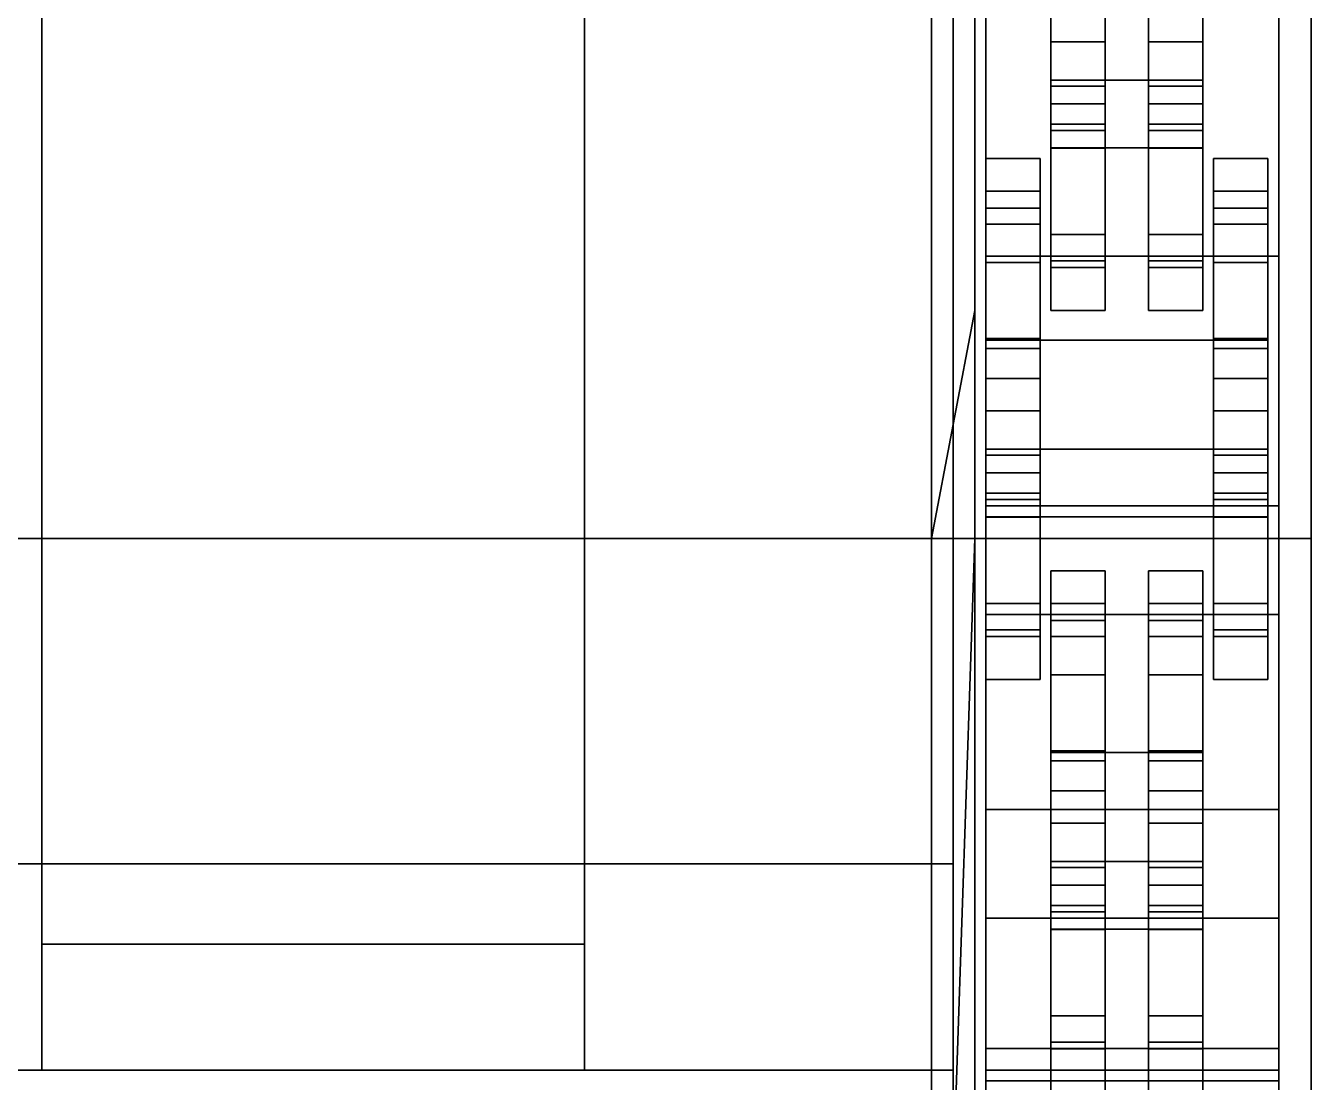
# Model space of a CAD drawing. Header units: millimetres. Extents: x -0.92 to 1, y -2.19 to 7.
# Drawn here: x -0.265 to 0.92, y -1.701 to -0.728 of the extents above; entities that cross this region are included whole.
import ezdxf

# ---------------------------------------------------------------- set-up
doc = ezdxf.new("R2010")
doc.units = ezdxf.units.MM
for name, color, linetype in [('fenders', 6, 'Continuous'), ('seats', 3, 'Continuous'), ('tent', 3, 'Continuous'), ('tracks', 3, 'Continuous'), ('wheels', 2, 'Continuous'), ('wheels_in', 3, 'Continuous')]:
    doc.layers.add(name, color=color, linetype=linetype)

msp = doc.modelspace()

# ---------------------------------------------------------------- linework, layer by layer
for points in [[(0.59, 1.5, 0.3), (0.59, -1.5, 0.3), (-0.59, -1.5, 0.3), (-0.59, 1.5, 0.3)], [(0.59, -1.71, 0.52), (0.59, -1.5, 0.3), (0.59, 1.5, 0.3), (0.59, 1.5, 0.85)], [(0.59, -1.71, 0.85), (0.59, -1.71, 0.52), (0.59, 1.5, 0.85)], [(0.59, 0.59, 1.29), (0.59, -1.79, 1.29), (0.61, -1.2, 1.29), (0.61, 0.61, 1.29)], [(0.61, -1.2, 1.29), (0.61, -1.2, 0.85), (0.61, 0.59, 0.85), (0.61, 0.59, 1.29)], [(0.61, -1.2, 1.29), (0.59, -1.79, 1.29), (0.92, -1.79, 1.29), (0.92, -1.2, 1.29)], [(0.92, -1.2, 1.29), (0.92, -1.2, 0.85), (0.61, -1.2, 0.85), (0.61, -1.2, 1.29)], [(0.92, -1.79, 1.29), (0.92, -1.79, 0.85), (0.92, -1.2, 0.85), (0.92, -1.2, 1.29)], [(-0.59, -1.71, 0.52), (-0.59, -1.5, 0.3), (0.59, -1.5, 0.3), (0.59, -1.71, 0.52)], [(-0.59, -1.79, 1.29), (0.59, -1.79, 1.29), (0.59, -1.69, 1.29), (-0.59, -1.69, 1.29)]]:
    msp.add_3dface(points)
at = {"layer": 'fenders'}
for points in [[(0.92, -1.79, 0.81), (0.92, 1.4, 0.81), (0.92, 1.43, 0.85), (0.92, -1.79, 0.85)], [(0.92, -1.2, 0.85), (0.92, 0.59, 0.85), (0.61, 0.59, 0.85), (0.61, -1.2, 0.85)]]:
    msp.add_3dface(points, dxfattribs=at)
at = {"layer": 'seats'}
for points in [[(-0.59, 0.59, 0.92), (-0.59, -1.69, 0.92), (-0.25, -1.69, 0.92), (-0.25, 0.59, 0.92)], [(-0.25, -1.69, 0.92), (-0.25, -1.5741, 0.43), (-0.25, 0.59, 0.43), (-0.25, 0.59, 0.92)], [(-0.25, 0.59, 0.43), (-0.25, -1.5741, 0.43), (0.25, -1.5741, 0.43), (0.25, 0.59, 0.43)], [(0.25, 0.59, 0.92), (0.25, -1.69, 0.92), (0.59, -1.69, 0.92), (0.59, 0.59, 0.92)], [(0.25, 0.59, 0.43), (0.25, -1.5741, 0.43), (0.25, -1.69, 0.92), (0.25, 0.59, 0.92)], [(0.59, 0.59, 0.92), (0.59, -1.69, 0.92), (0.59, -1.69, 1.29), (0.59, 0.59, 1.29)], [(-0.25, -1.69, 0.92), (-0.25, -1.69, 0.59), (-0.25, -1.5741, 0.43), (-0.25, -1.69, 0.92)], [(-0.25, -1.5741, 0.43), (-0.25, -1.69, 0.59), (0.25, -1.69, 0.59), (0.25, -1.5741, 0.43)], [(0.25, -1.5741, 0.43), (0.25, -1.69, 0.59), (0.25, -1.69, 0.92)], [(0.59, -1.69, 1.29), (0.59, -1.69, 0.92), (-0.59, -1.69, 0.92), (-0.59, -1.69, 1.29)], [(-0.25, -1.69, 0.59), (-0.25, -1.69, 0.92), (0.25, -1.69, 0.92), (0.25, -1.69, 0.59)]]:
    msp.add_3dface(points, dxfattribs=at)
at = {"layer": 'tent'}
for points in [[(-0.57, -1.2, 1.87), (0.57, -1.2, 1.87), (0.57, 0.61, 1.87), (-0.57, 0.61, 1.87)], [(0.61, 0.59, 1.73), (0.57, 0.61, 1.87), (0.57, -1.2, 1.87), (0.61, -0.99, 1.73)], [(0.61, -0.99, 1.73), (0.57, -1.2, 1.87), (0.57, -1.2, 1.87), (0.61, -1.2, 1.69)], [(-0.57, -1.76, 1.73), (0.57, -1.76, 1.73), (0.57, -1.2, 1.87), (-0.57, -1.2, 1.87)], [(0.61, -1.2, 1.69), (0.57, -1.2, 1.87), (0.57, -1.76, 1.73), (0.61, -1.72, 1.59)], [(0.61, -1.2, 1.29), (0.61, -1.2, 1.69), (0.61, -1.72, 1.59), (0.61, -1.75, 1.29)]]:
    msp.add_3dface(points, dxfattribs=at)
at = {"layer": 'tracks'}
for points in [[(0.62, 0.57, 0.02), (0.62, -1.17, 0.02), (0.62, -1.17, 0.06), (0.62, 0.57, 0.06)], [(0.89, 0.57, 0.02), (0.89, -1.17, 0.02), (0.62, -1.17, 0.02), (0.62, 0.57, 0.02)], [(0.62, 0.57, 0.06), (0.62, -1.17, 0.06), (0.89, -1.17, 0.06), (0.89, 0.57, 0.06)], [(0.89, -1.17, 0.06), (0.89, -1.17, 0.02), (0.89, 0.57, 0.02), (0.89, 0.57, 0.06)], [(0.62, -0.94, 0.65), (0.62, 0.54, 0.65), (0.62, 0.54, 0.61), (0.62, -0.94, 0.61)], [(0.89, -0.94, 0.65), (0.89, 0.54, 0.65), (0.62, 0.54, 0.65), (0.62, -0.94, 0.65)], [(0.62, -0.94, 0.61), (0.62, 0.54, 0.61), (0.89, 0.54, 0.61), (0.89, -0.94, 0.61)], [(0.89, 0.54, 0.61), (0.89, 0.54, 0.65), (0.89, -0.94, 0.65), (0.89, -0.94, 0.61)], [(0.62, -1.27, 0.63), (0.62, -0.94, 0.61), (0.89, -0.94, 0.61), (0.89, -1.27, 0.63)], [(0.62, -1.27, 0.67), (0.62, -0.94, 0.65), (0.62, -0.94, 0.61), (0.62, -1.27, 0.63)], [(0.89, -1.27, 0.67), (0.89, -0.94, 0.65), (0.62, -0.94, 0.65), (0.62, -1.27, 0.67)], [(0.89, -0.94, 0.61), (0.89, -0.94, 0.65), (0.89, -1.27, 0.67), (0.89, -1.27, 0.63)], [(0.62, -1.17, 0.02), (0.62, -1.55, 0.12), (0.62, -1.55, 0.16), (0.62, -1.17, 0.06)], [(0.89, -1.17, 0.02), (0.89, -1.55, 0.12), (0.62, -1.55, 0.12), (0.62, -1.17, 0.02)], [(0.62, -1.17, 0.06), (0.62, -1.55, 0.16), (0.89, -1.55, 0.16), (0.89, -1.17, 0.06)], [(0.89, -1.55, 0.16), (0.89, -1.55, 0.12), (0.89, -1.17, 0.02), (0.89, -1.17, 0.06)], [(0.89, -1.45, 0.69), (0.89, -1.27, 0.67), (0.62, -1.27, 0.67), (0.62, -1.45, 0.69)], [(0.62, -1.45, 0.69), (0.62, -1.27, 0.67), (0.62, -1.27, 0.63), (0.62, -1.45, 0.65)], [(0.62, -1.45, 0.65), (0.62, -1.27, 0.63), (0.89, -1.27, 0.63), (0.89, -1.45, 0.65)], [(0.89, -1.27, 0.63), (0.89, -1.27, 0.67), (0.89, -1.45, 0.69), (0.89, -1.45, 0.65)], [(0.89, -1.55, 0.69), (0.89, -1.45, 0.69), (0.62, -1.45, 0.69), (0.62, -1.55, 0.69)], [(0.62, -1.55, 0.69), (0.62, -1.45, 0.69), (0.62, -1.45, 0.65), (0.62, -1.55, 0.65)], [(0.62, -1.55, 0.65), (0.62, -1.45, 0.65), (0.89, -1.45, 0.65), (0.89, -1.55, 0.65)], [(0.89, -1.45, 0.65), (0.89, -1.45, 0.69), (0.89, -1.55, 0.69), (0.89, -1.55, 0.65)], [(0.62, -1.55, 0.12), (0.62, -1.7, 0.24), (0.62, -1.67, 0.26), (0.62, -1.55, 0.16)], [(0.89, -1.55, 0.12), (0.89, -1.7, 0.24), (0.62, -1.7, 0.24), (0.62, -1.55, 0.12)], [(0.62, -1.55, 0.16), (0.62, -1.67, 0.26), (0.89, -1.67, 0.26), (0.89, -1.55, 0.16)], [(0.89, -1.69, 0.59), (0.89, -1.55, 0.69), (0.62, -1.55, 0.69), (0.62, -1.69, 0.59)], [(0.62, -1.69, 0.59), (0.62, -1.55, 0.69), (0.62, -1.55, 0.65), (0.62, -1.67, 0.56)], [(0.62, -1.67, 0.56), (0.62, -1.55, 0.65), (0.89, -1.55, 0.65), (0.89, -1.67, 0.56)], [(0.89, -1.67, 0.26), (0.89, -1.7, 0.24), (0.89, -1.55, 0.12), (0.89, -1.55, 0.16)], [(0.89, -1.55, 0.65), (0.89, -1.55, 0.69), (0.89, -1.69, 0.59), (0.89, -1.67, 0.56)], [(0.62, -1.7, 0.24), (0.62, -1.76, 0.41), (0.62, -1.72, 0.41), (0.62, -1.67, 0.26)], [(0.62, -1.67, 0.26), (0.62, -1.72, 0.41), (0.89, -1.72, 0.41), (0.89, -1.67, 0.26)], [(0.62, -1.76, 0.41), (0.62, -1.69, 0.59), (0.62, -1.67, 0.56), (0.62, -1.72, 0.41)], [(0.62, -1.72, 0.41), (0.62, -1.67, 0.56), (0.89, -1.67, 0.56), (0.89, -1.72, 0.41)], [(0.89, -1.72, 0.41), (0.89, -1.76, 0.41), (0.89, -1.7, 0.24), (0.89, -1.67, 0.26)], [(0.89, -1.67, 0.56), (0.89, -1.69, 0.59), (0.89, -1.76, 0.41), (0.89, -1.72, 0.41)], [(0.89, -1.76, 0.41), (0.89, -1.69, 0.59), (0.62, -1.69, 0.59), (0.62, -1.76, 0.41)], [(0.89, -1.7, 0.24), (0.89, -1.76, 0.41), (0.62, -1.76, 0.41), (0.62, -1.7, 0.24)]]:
    msp.add_3dface(points, dxfattribs=at)
at = {"layer": 'wheels'}
for points in [[(0.67, -0.85, 0.33), (0.67, -0.8958, 0.1889), (0.62, -0.8958, 0.1889), (0.62, -0.85, 0.33)], [(0.67, -0.8958, 0.4711), (0.67, -0.85, 0.33), (0.62, -0.85, 0.33), (0.62, -0.8958, 0.4711)], [(0.67, -0.88, 0.33), (0.67, -0.9104, 0.2366), (0.67, -0.8958, 0.1889), (0.67, -0.85, 0.33)], [(0.67, -0.9104, 0.4234), (0.67, -0.88, 0.33), (0.67, -0.85, 0.33), (0.67, -0.8958, 0.4711)], [(0.83, -0.9104, 0.2366), (0.83, -0.88, 0.33), (0.83, -0.85, 0.33), (0.83, -0.8958, 0.1889)], [(0.83, -0.8958, 0.1889), (0.83, -0.85, 0.33), (0.88, -0.85, 0.33), (0.88, -0.8958, 0.1889)], [(0.83, -0.88, 0.33), (0.83, -0.9104, 0.4234), (0.83, -0.8958, 0.4711), (0.83, -0.85, 0.33)], [(0.83, -0.85, 0.33), (0.83, -0.8958, 0.4711), (0.88, -0.8958, 0.4711), (0.88, -0.85, 0.33)], [(0.88, -0.8958, 0.1889), (0.88, -0.85, 0.33), (0.88, -0.88, 0.33), (0.88, -0.9104, 0.2366)], [(0.88, -0.85, 0.33), (0.88, -0.8958, 0.4711), (0.88, -0.9104, 0.4234), (0.88, -0.88, 0.33)], [(0.67, -0.9104, 0.2366), (0.67, -0.88, 0.33), (0.62, -0.88, 0.33), (0.62, -0.9104, 0.2366)], [(0.67, -0.88, 0.33), (0.67, -0.9104, 0.4234), (0.62, -0.9104, 0.4234), (0.62, -0.88, 0.33)], [(0.83, -0.88, 0.33), (0.83, -0.9104, 0.2366), (0.88, -0.9104, 0.2366), (0.88, -0.88, 0.33)], [(0.83, -0.9104, 0.4234), (0.83, -0.88, 0.33), (0.88, -0.88, 0.33), (0.88, -0.9104, 0.4234)], [(0.67, -1.0158, 0.5583), (0.67, -0.8958, 0.4711), (0.62, -0.8958, 0.4711), (0.62, -1.0158, 0.5583)], [(0.67, -0.8958, 0.1889), (0.67, -1.0158, 0.1017), (0.62, -1.0158, 0.1017), (0.62, -0.8958, 0.1889)], [(0.67, -1.0251, 0.5297), (0.67, -0.9456, 0.472), (0.67, -0.8958, 0.4711), (0.67, -1.0158, 0.5583)], [(0.67, -0.9456, 0.472), (0.67, -0.9104, 0.4234), (0.67, -0.8958, 0.4711)], [(0.67, -0.9104, 0.2366), (0.67, -0.9456, 0.188), (0.67, -0.8958, 0.1889)], [(0.67, -0.9456, 0.188), (0.67, -1.0251, 0.1303), (0.67, -1.0158, 0.1017), (0.67, -0.8958, 0.1889)], [(0.83, -0.9456, 0.472), (0.83, -1.0251, 0.5297), (0.83, -1.0158, 0.5583), (0.83, -0.8958, 0.4711)], [(0.83, -0.8958, 0.4711), (0.83, -1.0158, 0.5583), (0.88, -1.0158, 0.5583), (0.88, -0.8958, 0.4711)], [(0.83, -0.9104, 0.4234), (0.83, -0.9456, 0.472), (0.83, -0.8958, 0.4711)], [(0.83, -0.9456, 0.188), (0.83, -0.9104, 0.2366), (0.83, -0.8958, 0.1889)], [(0.83, -1.0251, 0.1303), (0.83, -0.9456, 0.188), (0.83, -0.8958, 0.1889), (0.83, -1.0158, 0.1017)], [(0.83, -1.0158, 0.1017), (0.83, -0.8958, 0.1889), (0.88, -0.8958, 0.1889), (0.88, -1.0158, 0.1017)], [(0.88, -0.8958, 0.4711), (0.88, -1.0158, 0.5583), (0.88, -1.0251, 0.5297), (0.88, -0.9456, 0.472)], [(0.88, -0.8958, 0.4711), (0.88, -0.8958, 0.4711), (0.88, -0.9456, 0.472), (0.88, -0.9104, 0.4234)], [(0.88, -0.8958, 0.1889), (0.88, -0.8958, 0.1889), (0.88, -0.9104, 0.2366), (0.88, -0.9456, 0.188)], [(0.88, -1.0158, 0.1017), (0.88, -0.8958, 0.1889), (0.88, -0.9456, 0.188), (0.88, -1.0251, 0.1303)], [(0.67, -1.0172, 0.3142), (0.67, -0.9104, 0.2366), (0.62, -0.9104, 0.2366), (0.62, -1.0172, 0.3142)], [(0.67, -0.9104, 0.4234), (0.67, -1.0172, 0.3458), (0.62, -1.0172, 0.3458), (0.62, -0.9104, 0.4234)], [(0.67, -1.0172, 0.2771), (0.67, -0.9456, 0.188), (0.67, -0.9104, 0.2366), (0.67, -1.0172, 0.3142)], [(0.67, -1.0172, 0.3829), (0.67, -0.9104, 0.4234), (0.67, -0.9456, 0.472), (0.67, -1.0525, 0.3944)], [(0.67, -1.0172, 0.3458), (0.67, -0.9104, 0.4234), (0.67, -0.9104, 0.4234), (0.67, -1.0172, 0.3829)], [(0.83, -1.0172, 0.2771), (0.83, -0.9104, 0.2366), (0.83, -0.9456, 0.188), (0.83, -1.0525, 0.2656)], [(0.83, -1.0172, 0.3142), (0.83, -0.9104, 0.2366), (0.83, -0.9104, 0.2366), (0.83, -1.0172, 0.2771)], [(0.83, -0.9104, 0.2366), (0.83, -1.0172, 0.3142), (0.88, -1.0172, 0.3142), (0.88, -0.9104, 0.2366)], [(0.83, -1.0172, 0.3829), (0.83, -0.9456, 0.472), (0.83, -0.9104, 0.4234), (0.83, -1.0172, 0.3458)], [(0.83, -1.0172, 0.3458), (0.83, -0.9104, 0.4234), (0.88, -0.9104, 0.4234), (0.88, -1.0172, 0.3458)], [(0.88, -1.0525, 0.2656), (0.88, -0.9456, 0.188), (0.88, -0.9104, 0.2366), (0.88, -1.0172, 0.2771)], [(0.88, -1.0172, 0.2771), (0.88, -0.9104, 0.2366), (0.88, -0.9104, 0.2366), (0.88, -1.0172, 0.3142)], [(0.88, -1.0172, 0.3458), (0.88, -0.9104, 0.4234), (0.88, -0.9456, 0.472), (0.88, -1.0172, 0.3829)], [(0.67, -0.9456, 0.472), (0.67, -1.0251, 0.5297), (0.62, -1.0251, 0.5297), (0.62, -0.9456, 0.472)], [(0.67, -0.9456, 0.188), (0.67, -1.0525, 0.2656), (0.62, -1.0525, 0.2656), (0.62, -0.9456, 0.188)], [(0.67, -1.0525, 0.3944), (0.67, -0.9456, 0.472), (0.62, -0.9456, 0.472), (0.62, -1.0525, 0.3944)], [(0.67, -1.0251, 0.1303), (0.67, -0.9456, 0.188), (0.62, -0.9456, 0.188), (0.62, -1.0251, 0.1303)], [(0.67, -1.0525, 0.2656), (0.67, -0.9456, 0.188), (0.67, -0.9456, 0.188), (0.67, -1.0172, 0.2771)], [(0.83, -1.0251, 0.5297), (0.83, -0.9456, 0.472), (0.88, -0.9456, 0.472), (0.88, -1.0251, 0.5297)], [(0.83, -1.0525, 0.2656), (0.83, -0.9456, 0.188), (0.88, -0.9456, 0.188), (0.88, -1.0525, 0.2656)], [(0.83, -1.0525, 0.3944), (0.83, -0.9456, 0.472), (0.83, -0.9456, 0.472), (0.83, -1.0172, 0.3829)], [(0.83, -0.9456, 0.472), (0.83, -1.0525, 0.3944), (0.88, -1.0525, 0.3944), (0.88, -0.9456, 0.472)], [(0.83, -0.9456, 0.188), (0.83, -1.0251, 0.1303), (0.88, -1.0251, 0.1303), (0.88, -0.9456, 0.188)], [(0.88, -1.0172, 0.3829), (0.88, -0.9456, 0.472), (0.88, -0.9456, 0.472), (0.88, -1.0525, 0.3944)], [(0.67, -1.1642, 0.5583), (0.67, -1.0158, 0.5583), (0.62, -1.0158, 0.5583), (0.62, -1.1642, 0.5583)], [(0.67, -1.0158, 0.1017), (0.67, -1.1642, 0.1017), (0.62, -1.1642, 0.1017), (0.62, -1.0158, 0.1017)], [(0.62, -1.1178, 0.2444), (0.62, -1.0172, 0.2771), (0.88, -1.0172, 0.2771), (0.88, -1.1178, 0.2444)], [(0.62, -1.0172, 0.3829), (0.62, -1.1178, 0.4156), (0.88, -1.1178, 0.4156), (0.88, -1.0172, 0.3829)], [(0.62, -1.0172, 0.2771), (0.62, -1.0172, 0.3829), (0.88, -1.0172, 0.3829), (0.88, -1.0172, 0.2771)], [(0.67, -1.1233, 0.5297), (0.67, -1.0251, 0.5297), (0.67, -1.0158, 0.5583), (0.67, -1.1642, 0.5583)], [(0.67, -1.0251, 0.1303), (0.67, -1.1233, 0.1303), (0.67, -1.1642, 0.1017), (0.67, -1.0158, 0.1017)], [(0.83, -1.0251, 0.5297), (0.83, -1.1233, 0.5297), (0.83, -1.1642, 0.5583), (0.83, -1.0158, 0.5583)], [(0.83, -1.0158, 0.5583), (0.83, -1.1642, 0.5583), (0.88, -1.1642, 0.5583), (0.88, -1.0158, 0.5583)], [(0.83, -1.1233, 0.1303), (0.83, -1.0251, 0.1303), (0.83, -1.0158, 0.1017), (0.83, -1.1642, 0.1017)], [(0.83, -1.1642, 0.1017), (0.83, -1.0158, 0.1017), (0.88, -1.0158, 0.1017), (0.88, -1.1642, 0.1017)], [(0.88, -1.0158, 0.5583), (0.88, -1.1642, 0.5583), (0.88, -1.1233, 0.5297), (0.88, -1.0251, 0.5297)], [(0.88, -1.1642, 0.1017), (0.88, -1.0158, 0.1017), (0.88, -1.0251, 0.1303), (0.88, -1.1233, 0.1303)], [(0.88, -1.0172, 0.2771), (0.88, -1.0172, 0.3829), (0.88, -1.1178, 0.4156), (0.88, -1.1178, 0.2444)], [(0.67, -1.0251, 0.5297), (0.67, -1.1233, 0.5297), (0.62, -1.1233, 0.5297), (0.62, -1.0251, 0.5297)], [(0.67, -1.1233, 0.1303), (0.67, -1.0251, 0.1303), (0.62, -1.0251, 0.1303), (0.62, -1.1233, 0.1303)], [(0.83, -1.1233, 0.5297), (0.83, -1.0251, 0.5297), (0.88, -1.0251, 0.5297), (0.88, -1.1233, 0.5297)], [(0.83, -1.0251, 0.1303), (0.83, -1.1233, 0.1303), (0.88, -1.1233, 0.1303), (0.88, -1.0251, 0.1303)], [(0.67, -1.1233, 0.5297), (0.67, -1.0825, 0.4041), (0.62, -1.0825, 0.4041), (0.62, -1.1233, 0.5297)], [(0.67, -1.0825, 0.2559), (0.67, -1.1233, 0.1303), (0.62, -1.1233, 0.1303), (0.62, -1.0825, 0.2559)], [(0.67, -1.0825, 0.4041), (0.67, -1.1233, 0.5297), (0.67, -1.1233, 0.5297), (0.67, -1.1178, 0.4156)], [(0.67, -1.1178, 0.2444), (0.67, -1.1804, 0.1488), (0.67, -1.1233, 0.1303), (0.67, -1.0825, 0.2559)], [(0.83, -1.1178, 0.4156), (0.83, -1.1804, 0.5112), (0.83, -1.1233, 0.5297), (0.83, -1.0825, 0.4041)], [(0.83, -1.0825, 0.4041), (0.83, -1.1233, 0.5297), (0.88, -1.1233, 0.5297), (0.88, -1.0825, 0.4041)], [(0.83, -1.0825, 0.2559), (0.83, -1.1233, 0.1303), (0.83, -1.1233, 0.1303), (0.83, -1.1178, 0.2444)], [(0.83, -1.1233, 0.1303), (0.83, -1.0825, 0.2559), (0.88, -1.0825, 0.2559), (0.88, -1.1233, 0.1303)], [(0.88, -1.0825, 0.4041), (0.88, -1.1233, 0.5297), (0.88, -1.1804, 0.5112), (0.88, -1.1178, 0.4156)], [(0.88, -1.1178, 0.2444), (0.88, -1.1233, 0.1303), (0.88, -1.1233, 0.1303), (0.88, -1.0825, 0.2559)], [(0.62, -1.1178, 0.4156), (0.62, -1.18, 0.33), (0.88, -1.18, 0.33), (0.88, -1.1178, 0.4156)], [(0.62, -1.18, 0.33), (0.62, -1.1178, 0.2444), (0.88, -1.1178, 0.2444), (0.88, -1.18, 0.33)], [(0.67, -1.1178, 0.4156), (0.67, -1.1233, 0.5297), (0.67, -1.1804, 0.5112), (0.67, -1.1396, 0.3856)], [(0.67, -1.1396, 0.2744), (0.67, -1.1804, 0.1488), (0.67, -1.1804, 0.1488), (0.67, -1.1178, 0.2444)], [(0.67, -1.1804, 0.5112), (0.67, -1.1233, 0.5297), (0.67, -1.1642, 0.5583)], [(0.67, -1.1233, 0.1303), (0.67, -1.1804, 0.1488), (0.67, -1.1642, 0.1017)], [(0.83, -1.1396, 0.3856), (0.83, -1.1804, 0.5112), (0.83, -1.1804, 0.5112), (0.83, -1.1178, 0.4156)], [(0.83, -1.1178, 0.2444), (0.83, -1.1233, 0.1303), (0.83, -1.1804, 0.1488), (0.83, -1.1396, 0.2744)], [(0.83, -1.1233, 0.5297), (0.83, -1.1804, 0.5112), (0.83, -1.1642, 0.5583)], [(0.83, -1.1804, 0.1488), (0.83, -1.1233, 0.1303), (0.83, -1.1642, 0.1017)], [(0.88, -1.1178, 0.4156), (0.88, -1.1804, 0.5112), (0.88, -1.1804, 0.5112), (0.88, -1.1396, 0.3856)], [(0.88, -1.1396, 0.2744), (0.88, -1.1804, 0.1488), (0.88, -1.1233, 0.1303), (0.88, -1.1178, 0.2444)], [(0.88, -1.1178, 0.2444), (0.88, -1.1178, 0.4156), (0.88, -1.18, 0.33)], [(0.88, -1.1642, 0.5583), (0.88, -1.1642, 0.5583), (0.88, -1.1804, 0.5112), (0.88, -1.1233, 0.5297)], [(0.88, -1.1642, 0.1017), (0.88, -1.1642, 0.1017), (0.88, -1.1233, 0.1303), (0.88, -1.1804, 0.1488)], [(0.67, -1.1396, 0.3856), (0.67, -1.1804, 0.5112), (0.62, -1.1804, 0.5112), (0.62, -1.1396, 0.3856)], [(0.67, -1.1804, 0.1488), (0.67, -1.1396, 0.2744), (0.62, -1.1396, 0.2744), (0.62, -1.1804, 0.1488)], [(0.83, -1.1804, 0.5112), (0.83, -1.1396, 0.3856), (0.88, -1.1396, 0.3856), (0.88, -1.1804, 0.5112)], [(0.83, -1.1396, 0.2744), (0.83, -1.1804, 0.1488), (0.88, -1.1804, 0.1488), (0.88, -1.1396, 0.2744)], [(0.67, -1.1582, 0.3), (0.67, -1.2903, 0.3), (0.62, -1.2903, 0.3), (0.62, -1.1582, 0.3)], [(0.67, -1.2903, 0.36), (0.67, -1.1582, 0.36), (0.62, -1.1582, 0.36), (0.62, -1.2903, 0.36)], [(0.67, -1.1582, 0.36), (0.67, -1.2903, 0.36), (0.67, -1.2903, 0.36), (0.67, -1.18, 0.33)], [(0.67, -1.18, 0.33), (0.67, -1.2903, 0.36), (0.67, -1.2903, 0.3), (0.67, -1.1582, 0.3)], [(0.83, -1.2903, 0.3), (0.83, -1.1582, 0.3), (0.88, -1.1582, 0.3), (0.88, -1.2903, 0.3)], [(0.83, -1.1582, 0.36), (0.83, -1.2903, 0.36), (0.88, -1.2903, 0.36), (0.88, -1.1582, 0.36)], [(0.83, -1.18, 0.33), (0.83, -1.2903, 0.3), (0.83, -1.2903, 0.36), (0.83, -1.1582, 0.36)], [(0.83, -1.1582, 0.3), (0.83, -1.2903, 0.3), (0.83, -1.2903, 0.3), (0.83, -1.18, 0.33)], [(0.88, -1.1582, 0.36), (0.88, -1.2903, 0.36), (0.88, -1.2903, 0.3), (0.88, -1.18, 0.33)], [(0.88, -1.18, 0.33), (0.88, -1.2903, 0.3), (0.88, -1.2903, 0.3), (0.88, -1.1582, 0.3)], [(0.67, -1.2842, 0.4711), (0.67, -1.1642, 0.5583), (0.62, -1.1642, 0.5583), (0.62, -1.2842, 0.4711)], [(0.67, -1.1642, 0.1017), (0.67, -1.2842, 0.1889), (0.62, -1.2842, 0.1889), (0.62, -1.1642, 0.1017)], [(0.67, -1.2599, 0.4534), (0.67, -1.1804, 0.5112), (0.67, -1.1642, 0.5583), (0.67, -1.2842, 0.4711)], [(0.67, -1.1804, 0.1488), (0.67, -1.2599, 0.2066), (0.67, -1.2842, 0.1889), (0.67, -1.1642, 0.1017)], [(0.83, -1.1804, 0.5112), (0.83, -1.2599, 0.4534), (0.83, -1.2842, 0.4711), (0.83, -1.1642, 0.5583)], [(0.83, -1.1642, 0.5583), (0.83, -1.2842, 0.4711), (0.88, -1.2842, 0.4711), (0.88, -1.1642, 0.5583)], [(0.83, -1.2599, 0.2066), (0.83, -1.1804, 0.1488), (0.83, -1.1642, 0.1017), (0.83, -1.2842, 0.1889)], [(0.83, -1.2842, 0.1889), (0.83, -1.1642, 0.1017), (0.88, -1.1642, 0.1017), (0.88, -1.2842, 0.1889)], [(0.88, -1.1642, 0.5583), (0.88, -1.2842, 0.4711), (0.88, -1.2599, 0.4534), (0.88, -1.1804, 0.5112)], [(0.88, -1.2842, 0.1889), (0.88, -1.1642, 0.1017), (0.88, -1.1804, 0.1488), (0.88, -1.2599, 0.2066)], [(0.67, -1.1804, 0.5112), (0.67, -1.2599, 0.4534), (0.62, -1.2599, 0.4534), (0.62, -1.1804, 0.5112)], [(0.67, -1.2599, 0.2066), (0.67, -1.1804, 0.1488), (0.62, -1.1804, 0.1488), (0.62, -1.2599, 0.2066)], [(0.83, -1.2599, 0.4534), (0.83, -1.1804, 0.5112), (0.88, -1.1804, 0.5112), (0.88, -1.2599, 0.4534)], [(0.83, -1.1804, 0.1488), (0.83, -1.2599, 0.2066), (0.88, -1.2599, 0.2066), (0.88, -1.1804, 0.1488)], [(0.67, -1.2903, 0.3), (0.67, -1.2599, 0.2066), (0.62, -1.2599, 0.2066), (0.62, -1.2903, 0.3)], [(0.67, -1.2599, 0.4534), (0.67, -1.2903, 0.36), (0.62, -1.2903, 0.36), (0.62, -1.2599, 0.4534)], [(0.67, -1.2599, 0.2066), (0.67, -1.2903, 0.3), (0.67, -1.33, 0.33), (0.67, -1.2842, 0.1889)], [(0.67, -1.2903, 0.36), (0.67, -1.2599, 0.4534), (0.67, -1.2842, 0.4711), (0.67, -1.33, 0.33)], [(0.83, -1.2599, 0.2066), (0.83, -1.2903, 0.3), (0.88, -1.2903, 0.3), (0.88, -1.2599, 0.2066)], [(0.83, -1.2903, 0.3), (0.83, -1.2599, 0.2066), (0.83, -1.2842, 0.1889), (0.83, -1.33, 0.33)], [(0.83, -1.2903, 0.36), (0.83, -1.2599, 0.4534), (0.88, -1.2599, 0.4534), (0.88, -1.2903, 0.36)], [(0.83, -1.2599, 0.4534), (0.83, -1.2903, 0.36), (0.83, -1.33, 0.33), (0.83, -1.2842, 0.4711)], [(0.88, -1.33, 0.33), (0.88, -1.2842, 0.1889), (0.88, -1.2599, 0.2066), (0.88, -1.2903, 0.3)], [(0.88, -1.2842, 0.4711), (0.88, -1.33, 0.33), (0.88, -1.2903, 0.36), (0.88, -1.2599, 0.4534)], [(0.67, -1.2842, 0.1889), (0.67, -1.33, 0.33), (0.62, -1.33, 0.33), (0.62, -1.2842, 0.1889)], [(0.67, -1.33, 0.33), (0.67, -1.2842, 0.4711), (0.62, -1.2842, 0.4711), (0.62, -1.33, 0.33)], [(0.67, -1.2903, 0.3), (0.67, -1.2903, 0.36), (0.67, -1.33, 0.33)], [(0.83, -1.33, 0.33), (0.83, -1.2842, 0.1889), (0.88, -1.2842, 0.1889), (0.88, -1.33, 0.33)], [(0.83, -1.2842, 0.4711), (0.83, -1.33, 0.33), (0.88, -1.33, 0.33), (0.88, -1.2842, 0.4711)], [(0.83, -1.2903, 0.36), (0.83, -1.2903, 0.3), (0.83, -1.33, 0.33)], [(0.88, -1.33, 0.33), (0.88, -1.33, 0.33), (0.88, -1.2903, 0.3), (0.88, -1.2903, 0.36)]]:
    msp.add_3dface(points, dxfattribs=at)
at = {"layer": 'wheels_in'}
for points in [[(0.73, -0.6758, 0.1017), (0.73, -0.8242, 0.1017), (0.68, -0.8242, 0.1017), (0.68, -0.6758, 0.1017)], [(0.73, -0.8242, 0.5583), (0.73, -0.6758, 0.5583), (0.68, -0.6758, 0.5583), (0.68, -0.8242, 0.5583)], [(0.68, -0.7778, 0.2444), (0.68, -0.6772, 0.2771), (0.82, -0.6772, 0.2771), (0.82, -0.7778, 0.2444)], [(0.68, -0.6772, 0.3829), (0.68, -0.7778, 0.4156), (0.82, -0.7778, 0.4156), (0.82, -0.6772, 0.3829)], [(0.73, -0.7833, 0.1303), (0.73, -0.6851, 0.1303), (0.68, -0.6851, 0.1303), (0.68, -0.7833, 0.1303)], [(0.73, -0.6851, 0.5297), (0.73, -0.7833, 0.5297), (0.68, -0.7833, 0.5297), (0.68, -0.6851, 0.5297)], [(0.73, -0.6851, 0.1303), (0.73, -0.7833, 0.1303), (0.73, -0.8242, 0.1017), (0.73, -0.6758, 0.1017)], [(0.73, -0.7833, 0.5297), (0.73, -0.6851, 0.5297), (0.73, -0.6758, 0.5583), (0.73, -0.8242, 0.5583)], [(0.77, -0.8242, 0.1017), (0.77, -0.6758, 0.1017), (0.82, -0.6758, 0.1017), (0.82, -0.8242, 0.1017)], [(0.77, -0.7833, 0.1303), (0.77, -0.6851, 0.1303), (0.77, -0.6758, 0.1017), (0.77, -0.8242, 0.1017)], [(0.77, -0.6758, 0.5583), (0.77, -0.8242, 0.5583), (0.82, -0.8242, 0.5583), (0.82, -0.6758, 0.5583)], [(0.77, -0.6851, 0.5297), (0.77, -0.7833, 0.5297), (0.77, -0.8242, 0.5583), (0.77, -0.6758, 0.5583)], [(0.77, -0.6851, 0.1303), (0.77, -0.7833, 0.1303), (0.82, -0.7833, 0.1303), (0.82, -0.6851, 0.1303)], [(0.77, -0.7833, 0.5297), (0.77, -0.6851, 0.5297), (0.82, -0.6851, 0.5297), (0.82, -0.7833, 0.5297)], [(0.82, -0.8242, 0.1017), (0.82, -0.6758, 0.1017), (0.82, -0.6851, 0.1303), (0.82, -0.7833, 0.1303)], [(0.82, -0.6758, 0.5583), (0.82, -0.8242, 0.5583), (0.82, -0.7833, 0.5297), (0.82, -0.6851, 0.5297)], [(0.82, -0.6772, 0.2771), (0.82, -0.6772, 0.3829), (0.82, -0.7778, 0.4156), (0.82, -0.7778, 0.2444)], [(0.73, -0.7425, 0.2559), (0.73, -0.7833, 0.1303), (0.68, -0.7833, 0.1303), (0.68, -0.7425, 0.2559)], [(0.73, -0.7833, 0.5297), (0.73, -0.7425, 0.4041), (0.68, -0.7425, 0.4041), (0.68, -0.7833, 0.5297)], [(0.73, -0.7778, 0.2444), (0.73, -0.8404, 0.1488), (0.73, -0.7833, 0.1303), (0.73, -0.7425, 0.2559)], [(0.73, -0.7425, 0.4041), (0.73, -0.7833, 0.5297), (0.73, -0.7833, 0.5297), (0.73, -0.7778, 0.4156)], [(0.77, -0.7833, 0.1303), (0.77, -0.7425, 0.2559), (0.82, -0.7425, 0.2559), (0.82, -0.7833, 0.1303)], [(0.77, -0.7425, 0.2559), (0.77, -0.7833, 0.1303), (0.77, -0.7833, 0.1303), (0.77, -0.7778, 0.2444)], [(0.77, -0.7425, 0.4041), (0.77, -0.7833, 0.5297), (0.82, -0.7833, 0.5297), (0.82, -0.7425, 0.4041)], [(0.77, -0.7778, 0.4156), (0.77, -0.8404, 0.5112), (0.77, -0.7833, 0.5297), (0.77, -0.7425, 0.4041)], [(0.82, -0.7778, 0.2444), (0.82, -0.7833, 0.1303), (0.82, -0.7833, 0.1303), (0.82, -0.7425, 0.2559)], [(0.82, -0.7425, 0.4041), (0.82, -0.7833, 0.5297), (0.82, -0.8404, 0.5112), (0.82, -0.7778, 0.4156)], [(0.68, -0.7778, 0.4156), (0.68, -0.84, 0.33), (0.82, -0.84, 0.33), (0.82, -0.7778, 0.4156)], [(0.68, -0.84, 0.33), (0.68, -0.7778, 0.2444), (0.82, -0.7778, 0.2444), (0.82, -0.84, 0.33)], [(0.73, -0.7996, 0.2744), (0.73, -0.8404, 0.1488), (0.73, -0.8404, 0.1488), (0.73, -0.7778, 0.2444)], [(0.73, -0.7778, 0.4156), (0.73, -0.7833, 0.5297), (0.73, -0.8404, 0.5112), (0.73, -0.7996, 0.3856)], [(0.77, -0.7778, 0.2444), (0.77, -0.7833, 0.1303), (0.77, -0.8404, 0.1488), (0.77, -0.7996, 0.2744)], [(0.77, -0.7996, 0.3856), (0.77, -0.8404, 0.5112), (0.77, -0.8404, 0.5112), (0.77, -0.7778, 0.4156)], [(0.82, -0.7778, 0.2444), (0.82, -0.7778, 0.4156), (0.82, -0.84, 0.33)], [(0.82, -0.7996, 0.2744), (0.82, -0.8404, 0.1488), (0.82, -0.7833, 0.1303), (0.82, -0.7778, 0.2444)], [(0.82, -0.7778, 0.4156), (0.82, -0.8404, 0.5112), (0.82, -0.8404, 0.5112), (0.82, -0.7996, 0.3856)], [(0.73, -0.7833, 0.1303), (0.73, -0.8404, 0.1488), (0.73, -0.8242, 0.1017)], [(0.73, -0.8404, 0.5112), (0.73, -0.7833, 0.5297), (0.73, -0.8242, 0.5583)], [(0.77, -0.8404, 0.1488), (0.77, -0.7833, 0.1303), (0.77, -0.8242, 0.1017)], [(0.77, -0.7833, 0.5297), (0.77, -0.8404, 0.5112), (0.77, -0.8242, 0.5583)], [(0.82, -0.8242, 0.1017), (0.82, -0.8242, 0.1017), (0.82, -0.7833, 0.1303), (0.82, -0.8404, 0.1488)], [(0.82, -0.8242, 0.5583), (0.82, -0.8242, 0.5583), (0.82, -0.8404, 0.5112), (0.82, -0.7833, 0.5297)], [(0.73, -0.8404, 0.1488), (0.73, -0.7996, 0.2744), (0.68, -0.7996, 0.2744), (0.68, -0.8404, 0.1488)], [(0.73, -0.7996, 0.3856), (0.73, -0.8404, 0.5112), (0.68, -0.8404, 0.5112), (0.68, -0.7996, 0.3856)], [(0.77, -0.7996, 0.2744), (0.77, -0.8404, 0.1488), (0.82, -0.8404, 0.1488), (0.82, -0.7996, 0.2744)], [(0.77, -0.8404, 0.5112), (0.77, -0.7996, 0.3856), (0.82, -0.7996, 0.3856), (0.82, -0.8404, 0.5112)], [(0.73, -0.9503, 0.36), (0.73, -0.8182, 0.36), (0.68, -0.8182, 0.36), (0.68, -0.9503, 0.36)], [(0.73, -0.8182, 0.3), (0.73, -0.9503, 0.3), (0.68, -0.9503, 0.3), (0.68, -0.8182, 0.3)], [(0.73, -0.8242, 0.1017), (0.73, -0.9442, 0.1889), (0.68, -0.9442, 0.1889), (0.68, -0.8242, 0.1017)], [(0.73, -0.9442, 0.4711), (0.73, -0.8242, 0.5583), (0.68, -0.8242, 0.5583), (0.68, -0.9442, 0.4711)], [(0.73, -0.84, 0.33), (0.73, -0.9503, 0.36), (0.73, -0.9503, 0.3), (0.73, -0.8182, 0.3)], [(0.73, -0.8182, 0.36), (0.73, -0.9503, 0.36), (0.73, -0.9503, 0.36), (0.73, -0.84, 0.33)], [(0.73, -0.8404, 0.1488), (0.73, -0.9199, 0.2066), (0.73, -0.9442, 0.1889), (0.73, -0.8242, 0.1017)], [(0.73, -0.9199, 0.4534), (0.73, -0.8404, 0.5112), (0.73, -0.8242, 0.5583), (0.73, -0.9442, 0.4711)], [(0.77, -0.8182, 0.3), (0.77, -0.9503, 0.3), (0.77, -0.9503, 0.3), (0.77, -0.84, 0.33)], [(0.77, -0.84, 0.33), (0.77, -0.9503, 0.3), (0.77, -0.9503, 0.36), (0.77, -0.8182, 0.36)], [(0.77, -0.8182, 0.36), (0.77, -0.9503, 0.36), (0.82, -0.9503, 0.36), (0.82, -0.8182, 0.36)], [(0.77, -0.9503, 0.3), (0.77, -0.8182, 0.3), (0.82, -0.8182, 0.3), (0.82, -0.9503, 0.3)], [(0.77, -0.9442, 0.1889), (0.77, -0.8242, 0.1017), (0.82, -0.8242, 0.1017), (0.82, -0.9442, 0.1889)], [(0.77, -0.9199, 0.2066), (0.77, -0.8404, 0.1488), (0.77, -0.8242, 0.1017), (0.77, -0.9442, 0.1889)], [(0.77, -0.8242, 0.5583), (0.77, -0.9442, 0.4711), (0.82, -0.9442, 0.4711), (0.82, -0.8242, 0.5583)], [(0.77, -0.8404, 0.5112), (0.77, -0.9199, 0.4534), (0.77, -0.9442, 0.4711), (0.77, -0.8242, 0.5583)], [(0.82, -0.84, 0.33), (0.82, -0.9503, 0.3), (0.82, -0.9503, 0.3), (0.82, -0.8182, 0.3)], [(0.82, -0.8182, 0.36), (0.82, -0.9503, 0.36), (0.82, -0.9503, 0.3), (0.82, -0.84, 0.33)], [(0.82, -0.9442, 0.1889), (0.82, -0.8242, 0.1017), (0.82, -0.8404, 0.1488), (0.82, -0.9199, 0.2066)], [(0.82, -0.8242, 0.5583), (0.82, -0.9442, 0.4711), (0.82, -0.9199, 0.4534), (0.82, -0.8404, 0.5112)], [(0.73, -0.9199, 0.2066), (0.73, -0.8404, 0.1488), (0.68, -0.8404, 0.1488), (0.68, -0.9199, 0.2066)], [(0.73, -0.8404, 0.5112), (0.73, -0.9199, 0.4534), (0.68, -0.9199, 0.4534), (0.68, -0.8404, 0.5112)], [(0.77, -0.8404, 0.1488), (0.77, -0.9199, 0.2066), (0.82, -0.9199, 0.2066), (0.82, -0.8404, 0.1488)], [(0.77, -0.9199, 0.4534), (0.77, -0.8404, 0.5112), (0.82, -0.8404, 0.5112), (0.82, -0.9199, 0.4534)], [(0.73, -0.9199, 0.4534), (0.73, -0.9503, 0.36), (0.68, -0.9503, 0.36), (0.68, -0.9199, 0.4534)], [(0.73, -0.9503, 0.3), (0.73, -0.9199, 0.2066), (0.68, -0.9199, 0.2066), (0.68, -0.9503, 0.3)], [(0.73, -0.9503, 0.36), (0.73, -0.9199, 0.4534), (0.73, -0.9442, 0.4711), (0.73, -0.99, 0.33)], [(0.73, -0.9199, 0.2066), (0.73, -0.9503, 0.3), (0.73, -0.99, 0.33), (0.73, -0.9442, 0.1889)], [(0.77, -0.9199, 0.4534), (0.77, -0.9503, 0.36), (0.77, -0.99, 0.33), (0.77, -0.9442, 0.4711)], [(0.77, -0.9503, 0.36), (0.77, -0.9199, 0.4534), (0.82, -0.9199, 0.4534), (0.82, -0.9503, 0.36)], [(0.77, -0.9503, 0.3), (0.77, -0.9199, 0.2066), (0.77, -0.9442, 0.1889), (0.77, -0.99, 0.33)], [(0.77, -0.9199, 0.2066), (0.77, -0.9503, 0.3), (0.82, -0.9503, 0.3), (0.82, -0.9199, 0.2066)], [(0.82, -0.9442, 0.4711), (0.82, -0.99, 0.33), (0.82, -0.9503, 0.36), (0.82, -0.9199, 0.4534)], [(0.82, -0.99, 0.33), (0.82, -0.9442, 0.1889), (0.82, -0.9199, 0.2066), (0.82, -0.9503, 0.3)], [(0.73, -0.99, 0.33), (0.73, -0.9442, 0.4711), (0.68, -0.9442, 0.4711), (0.68, -0.99, 0.33)], [(0.73, -0.9442, 0.1889), (0.73, -0.99, 0.33), (0.68, -0.99, 0.33), (0.68, -0.9442, 0.1889)], [(0.77, -0.9442, 0.4711), (0.77, -0.99, 0.33), (0.82, -0.99, 0.33), (0.82, -0.9442, 0.4711)], [(0.77, -0.99, 0.33), (0.77, -0.9442, 0.1889), (0.82, -0.9442, 0.1889), (0.82, -0.99, 0.33)], [(0.73, -0.9503, 0.3), (0.73, -0.9503, 0.36), (0.73, -0.99, 0.33)], [(0.77, -0.9503, 0.36), (0.77, -0.9503, 0.3), (0.77, -0.99, 0.33)], [(0.82, -0.99, 0.33), (0.82, -0.99, 0.33), (0.82, -0.9503, 0.3), (0.82, -0.9503, 0.36)], [(0.73, -1.2758, 0.5511), (0.73, -1.23, 0.41), (0.68, -1.23, 0.41), (0.68, -1.2758, 0.5511)], [(0.73, -1.23, 0.41), (0.73, -1.2758, 0.2689), (0.68, -1.2758, 0.2689), (0.68, -1.23, 0.41)], [(0.73, -1.2904, 0.5034), (0.73, -1.26, 0.41), (0.73, -1.23, 0.41), (0.73, -1.2758, 0.5511)], [(0.73, -1.26, 0.41), (0.73, -1.2904, 0.3166), (0.73, -1.2758, 0.2689), (0.73, -1.23, 0.41)], [(0.77, -1.26, 0.41), (0.77, -1.2904, 0.5034), (0.77, -1.2758, 0.5511), (0.77, -1.23, 0.41)], [(0.77, -1.23, 0.41), (0.77, -1.2758, 0.5511), (0.82, -1.2758, 0.5511), (0.82, -1.23, 0.41)], [(0.77, -1.2904, 0.3166), (0.77, -1.26, 0.41), (0.77, -1.23, 0.41), (0.77, -1.2758, 0.2689)], [(0.77, -1.2758, 0.2689), (0.77, -1.23, 0.41), (0.82, -1.23, 0.41), (0.82, -1.2758, 0.2689)], [(0.82, -1.23, 0.41), (0.82, -1.2758, 0.5511), (0.82, -1.2904, 0.5034), (0.82, -1.26, 0.41)], [(0.82, -1.2758, 0.2689), (0.82, -1.23, 0.41), (0.82, -1.26, 0.41), (0.82, -1.2904, 0.3166)], [(0.73, -1.26, 0.41), (0.73, -1.2904, 0.5034), (0.68, -1.2904, 0.5034), (0.68, -1.26, 0.41)], [(0.73, -1.2904, 0.3166), (0.73, -1.26, 0.41), (0.68, -1.26, 0.41), (0.68, -1.2904, 0.3166)], [(0.77, -1.2904, 0.5034), (0.77, -1.26, 0.41), (0.82, -1.26, 0.41), (0.82, -1.2904, 0.5034)], [(0.77, -1.26, 0.41), (0.77, -1.2904, 0.3166), (0.82, -1.2904, 0.3166), (0.82, -1.26, 0.41)], [(0.73, -1.2758, 0.2689), (0.73, -1.3958, 0.1817), (0.68, -1.3958, 0.1817), (0.68, -1.2758, 0.2689)], [(0.73, -1.3958, 0.6383), (0.73, -1.2758, 0.5511), (0.68, -1.2758, 0.5511), (0.68, -1.3958, 0.6383)], [(0.73, -1.2904, 0.3166), (0.73, -1.3256, 0.268), (0.73, -1.2758, 0.2689)], [(0.73, -1.3256, 0.268), (0.73, -1.4051, 0.2103), (0.73, -1.3958, 0.1817), (0.73, -1.2758, 0.2689)], [(0.73, -1.4051, 0.6097), (0.73, -1.3256, 0.552), (0.73, -1.2758, 0.5511), (0.73, -1.3958, 0.6383)], [(0.73, -1.3256, 0.552), (0.73, -1.2904, 0.5034), (0.73, -1.2758, 0.5511)], [(0.77, -1.3256, 0.268), (0.77, -1.2904, 0.3166), (0.77, -1.2758, 0.2689)], [(0.77, -1.4051, 0.2103), (0.77, -1.3256, 0.268), (0.77, -1.2758, 0.2689), (0.77, -1.3958, 0.1817)], [(0.77, -1.3958, 0.1817), (0.77, -1.2758, 0.2689), (0.82, -1.2758, 0.2689), (0.82, -1.3958, 0.1817)], [(0.77, -1.3256, 0.552), (0.77, -1.4051, 0.6097), (0.77, -1.3958, 0.6383), (0.77, -1.2758, 0.5511)], [(0.77, -1.2758, 0.5511), (0.77, -1.3958, 0.6383), (0.82, -1.3958, 0.6383), (0.82, -1.2758, 0.5511)], [(0.77, -1.2904, 0.5034), (0.77, -1.3256, 0.552), (0.77, -1.2758, 0.5511)], [(0.82, -1.2758, 0.2689), (0.82, -1.2758, 0.2689), (0.82, -1.2904, 0.3166), (0.82, -1.3256, 0.268)], [(0.82, -1.3958, 0.1817), (0.82, -1.2758, 0.2689), (0.82, -1.3256, 0.268), (0.82, -1.4051, 0.2103)], [(0.82, -1.2758, 0.5511), (0.82, -1.3958, 0.6383), (0.82, -1.4051, 0.6097), (0.82, -1.3256, 0.552)], [(0.82, -1.2758, 0.5511), (0.82, -1.2758, 0.5511), (0.82, -1.3256, 0.552), (0.82, -1.2904, 0.5034)], [(0.73, -1.2904, 0.5034), (0.73, -1.3972, 0.4258), (0.68, -1.3972, 0.4258), (0.68, -1.2904, 0.5034)], [(0.73, -1.3972, 0.3942), (0.73, -1.2904, 0.3166), (0.68, -1.2904, 0.3166), (0.68, -1.3972, 0.3942)], [(0.73, -1.3972, 0.4258), (0.73, -1.2904, 0.5034), (0.73, -1.2904, 0.5034), (0.73, -1.3972, 0.4629)], [(0.73, -1.3972, 0.3571), (0.73, -1.3256, 0.268), (0.73, -1.2904, 0.3166), (0.73, -1.3972, 0.3942)], [(0.73, -1.3972, 0.4629), (0.73, -1.2904, 0.5034), (0.73, -1.3256, 0.552), (0.73, -1.4325, 0.4744)], [(0.77, -1.3972, 0.4629), (0.77, -1.3256, 0.552), (0.77, -1.2904, 0.5034), (0.77, -1.3972, 0.4258)], [(0.77, -1.3972, 0.4258), (0.77, -1.2904, 0.5034), (0.82, -1.2904, 0.5034), (0.82, -1.3972, 0.4258)], [(0.77, -1.3972, 0.3571), (0.77, -1.2904, 0.3166), (0.77, -1.3256, 0.268), (0.77, -1.4325, 0.3456)], [(0.77, -1.3972, 0.3942), (0.77, -1.2904, 0.3166), (0.77, -1.2904, 0.3166), (0.77, -1.3972, 0.3571)], [(0.77, -1.2904, 0.3166), (0.77, -1.3972, 0.3942), (0.82, -1.3972, 0.3942), (0.82, -1.2904, 0.3166)], [(0.82, -1.3972, 0.4258), (0.82, -1.2904, 0.5034), (0.82, -1.3256, 0.552), (0.82, -1.3972, 0.4629)], [(0.82, -1.4325, 0.3456), (0.82, -1.3256, 0.268), (0.82, -1.2904, 0.3166), (0.82, -1.3972, 0.3571)], [(0.82, -1.3972, 0.3571), (0.82, -1.2904, 0.3166), (0.82, -1.2904, 0.3166), (0.82, -1.3972, 0.3942)], [(0.73, -1.3256, 0.268), (0.73, -1.4325, 0.3456), (0.68, -1.4325, 0.3456), (0.68, -1.3256, 0.268)], [(0.73, -1.4051, 0.2103), (0.73, -1.3256, 0.268), (0.68, -1.3256, 0.268), (0.68, -1.4051, 0.2103)], [(0.73, -1.3256, 0.552), (0.73, -1.4051, 0.6097), (0.68, -1.4051, 0.6097), (0.68, -1.3256, 0.552)], [(0.73, -1.4325, 0.4744), (0.73, -1.3256, 0.552), (0.68, -1.3256, 0.552), (0.68, -1.4325, 0.4744)], [(0.73, -1.4325, 0.3456), (0.73, -1.3256, 0.268), (0.73, -1.3256, 0.268), (0.73, -1.3972, 0.3571)], [(0.77, -1.4325, 0.3456), (0.77, -1.3256, 0.268), (0.82, -1.3256, 0.268), (0.82, -1.4325, 0.3456)], [(0.77, -1.3256, 0.268), (0.77, -1.4051, 0.2103), (0.82, -1.4051, 0.2103), (0.82, -1.3256, 0.268)], [(0.77, -1.4051, 0.6097), (0.77, -1.3256, 0.552), (0.82, -1.3256, 0.552), (0.82, -1.4051, 0.6097)], [(0.77, -1.4325, 0.4744), (0.77, -1.3256, 0.552), (0.77, -1.3256, 0.552), (0.77, -1.3972, 0.4629)], [(0.77, -1.3256, 0.552), (0.77, -1.4325, 0.4744), (0.82, -1.4325, 0.4744), (0.82, -1.3256, 0.552)], [(0.82, -1.3972, 0.4629), (0.82, -1.3256, 0.552), (0.82, -1.3256, 0.552), (0.82, -1.4325, 0.4744)], [(0.73, -1.3958, 0.1817), (0.73, -1.5442, 0.1817), (0.68, -1.5442, 0.1817), (0.68, -1.3958, 0.1817)], [(0.73, -1.5442, 0.6383), (0.73, -1.3958, 0.6383), (0.68, -1.3958, 0.6383), (0.68, -1.5442, 0.6383)], [(0.68, -1.3972, 0.3571), (0.68, -1.3972, 0.4629), (0.82, -1.3972, 0.4629), (0.82, -1.3972, 0.3571)], [(0.68, -1.4978, 0.3244), (0.68, -1.3972, 0.3571), (0.82, -1.3972, 0.3571), (0.82, -1.4978, 0.3244)], [(0.68, -1.3972, 0.4629), (0.68, -1.4978, 0.4956), (0.82, -1.4978, 0.4956), (0.82, -1.3972, 0.4629)], [(0.73, -1.4051, 0.2103), (0.73, -1.5033, 0.2103), (0.73, -1.5442, 0.1817), (0.73, -1.3958, 0.1817)], [(0.73, -1.5033, 0.6097), (0.73, -1.4051, 0.6097), (0.73, -1.3958, 0.6383), (0.73, -1.5442, 0.6383)], [(0.77, -1.5033, 0.2103), (0.77, -1.4051, 0.2103), (0.77, -1.3958, 0.1817), (0.77, -1.5442, 0.1817)], [(0.77, -1.5442, 0.1817), (0.77, -1.3958, 0.1817), (0.82, -1.3958, 0.1817), (0.82, -1.5442, 0.1817)], [(0.77, -1.4051, 0.6097), (0.77, -1.5033, 0.6097), (0.77, -1.5442, 0.6383), (0.77, -1.3958, 0.6383)], [(0.77, -1.3958, 0.6383), (0.77, -1.5442, 0.6383), (0.82, -1.5442, 0.6383), (0.82, -1.3958, 0.6383)], [(0.82, -1.5442, 0.1817), (0.82, -1.3958, 0.1817), (0.82, -1.4051, 0.2103), (0.82, -1.5033, 0.2103)], [(0.82, -1.3958, 0.6383), (0.82, -1.5442, 0.6383), (0.82, -1.5033, 0.6097), (0.82, -1.4051, 0.6097)], [(0.82, -1.3972, 0.3571), (0.82, -1.3972, 0.4629), (0.82, -1.4978, 0.4956), (0.82, -1.4978, 0.3244)], [(0.73, -1.5033, 0.2103), (0.73, -1.4051, 0.2103), (0.68, -1.4051, 0.2103), (0.68, -1.5033, 0.2103)], [(0.73, -1.4051, 0.6097), (0.73, -1.5033, 0.6097), (0.68, -1.5033, 0.6097), (0.68, -1.4051, 0.6097)], [(0.77, -1.4051, 0.2103), (0.77, -1.5033, 0.2103), (0.82, -1.5033, 0.2103), (0.82, -1.4051, 0.2103)], [(0.77, -1.5033, 0.6097), (0.77, -1.4051, 0.6097), (0.82, -1.4051, 0.6097), (0.82, -1.5033, 0.6097)], [(0.73, -1.4625, 0.3359), (0.73, -1.5033, 0.2103), (0.68, -1.5033, 0.2103), (0.68, -1.4625, 0.3359)], [(0.73, -1.5033, 0.6097), (0.73, -1.4625, 0.4841), (0.68, -1.4625, 0.4841), (0.68, -1.5033, 0.6097)], [(0.73, -1.4978, 0.3244), (0.73, -1.5604, 0.2288), (0.73, -1.5033, 0.2103), (0.73, -1.4625, 0.3359)], [(0.73, -1.4625, 0.4841), (0.73, -1.5033, 0.6097), (0.73, -1.5033, 0.6097), (0.73, -1.4978, 0.4956)], [(0.77, -1.4625, 0.3359), (0.77, -1.5033, 0.2103), (0.77, -1.5033, 0.2103), (0.77, -1.4978, 0.3244)], [(0.77, -1.5033, 0.2103), (0.77, -1.4625, 0.3359), (0.82, -1.4625, 0.3359), (0.82, -1.5033, 0.2103)], [(0.77, -1.4978, 0.4956), (0.77, -1.5604, 0.5912), (0.77, -1.5033, 0.6097), (0.77, -1.4625, 0.4841)], [(0.77, -1.4625, 0.4841), (0.77, -1.5033, 0.6097), (0.82, -1.5033, 0.6097), (0.82, -1.4625, 0.4841)], [(0.82, -1.4978, 0.3244), (0.82, -1.5033, 0.2103), (0.82, -1.5033, 0.2103), (0.82, -1.4625, 0.3359)], [(0.82, -1.4625, 0.4841), (0.82, -1.5033, 0.6097), (0.82, -1.5604, 0.5912), (0.82, -1.4978, 0.4956)], [(0.68, -1.4978, 0.4956), (0.68, -1.56, 0.41), (0.82, -1.56, 0.41), (0.82, -1.4978, 0.4956)], [(0.68, -1.56, 0.41), (0.68, -1.4978, 0.3244), (0.82, -1.4978, 0.3244), (0.82, -1.56, 0.41)], [(0.73, -1.5196, 0.3544), (0.73, -1.5604, 0.2288), (0.73, -1.5604, 0.2288), (0.73, -1.4978, 0.3244)], [(0.73, -1.4978, 0.4956), (0.73, -1.5033, 0.6097), (0.73, -1.5604, 0.5912), (0.73, -1.5196, 0.4656)], [(0.73, -1.5033, 0.2103), (0.73, -1.5604, 0.2288), (0.73, -1.5442, 0.1817)], [(0.73, -1.5604, 0.5912), (0.73, -1.5033, 0.6097), (0.73, -1.5442, 0.6383)], [(0.77, -1.4978, 0.3244), (0.77, -1.5033, 0.2103), (0.77, -1.5604, 0.2288), (0.77, -1.5196, 0.3544)], [(0.77, -1.5196, 0.4656), (0.77, -1.5604, 0.5912), (0.77, -1.5604, 0.5912), (0.77, -1.4978, 0.4956)], [(0.77, -1.5604, 0.2288), (0.77, -1.5033, 0.2103), (0.77, -1.5442, 0.1817)], [(0.77, -1.5033, 0.6097), (0.77, -1.5604, 0.5912), (0.77, -1.5442, 0.6383)], [(0.82, -1.4978, 0.3244), (0.82, -1.4978, 0.4956), (0.82, -1.56, 0.41)], [(0.82, -1.5196, 0.3544), (0.82, -1.5604, 0.2288), (0.82, -1.5033, 0.2103), (0.82, -1.4978, 0.3244)], [(0.82, -1.4978, 0.4956), (0.82, -1.5604, 0.5912), (0.82, -1.5604, 0.5912), (0.82, -1.5196, 0.4656)], [(0.82, -1.5442, 0.1817), (0.82, -1.5442, 0.1817), (0.82, -1.5033, 0.2103), (0.82, -1.5604, 0.2288)], [(0.82, -1.5442, 0.6383), (0.82, -1.5442, 0.6383), (0.82, -1.5604, 0.5912), (0.82, -1.5033, 0.6097)], [(0.73, -1.5604, 0.2288), (0.73, -1.5196, 0.3544), (0.68, -1.5196, 0.3544), (0.68, -1.5604, 0.2288)], [(0.73, -1.5196, 0.4656), (0.73, -1.5604, 0.5912), (0.68, -1.5604, 0.5912), (0.68, -1.5196, 0.4656)], [(0.77, -1.5196, 0.3544), (0.77, -1.5604, 0.2288), (0.82, -1.5604, 0.2288), (0.82, -1.5196, 0.3544)], [(0.77, -1.5604, 0.5912), (0.77, -1.5196, 0.4656), (0.82, -1.5196, 0.4656), (0.82, -1.5604, 0.5912)], [(0.73, -1.5382, 0.38), (0.73, -1.6703, 0.38), (0.68, -1.6703, 0.38), (0.68, -1.5382, 0.38)], [(0.73, -1.6703, 0.44), (0.73, -1.5382, 0.44), (0.68, -1.5382, 0.44), (0.68, -1.6703, 0.44)], [(0.73, -1.5382, 0.44), (0.73, -1.6703, 0.44), (0.73, -1.6703, 0.44), (0.73, -1.56, 0.41)], [(0.73, -1.56, 0.41), (0.73, -1.6703, 0.44), (0.73, -1.6703, 0.38), (0.73, -1.5382, 0.38)], [(0.77, -1.6703, 0.38), (0.77, -1.5382, 0.38), (0.82, -1.5382, 0.38), (0.82, -1.6703, 0.38)], [(0.77, -1.5382, 0.44), (0.77, -1.6703, 0.44), (0.82, -1.6703, 0.44), (0.82, -1.5382, 0.44)], [(0.77, -1.56, 0.41), (0.77, -1.6703, 0.38), (0.77, -1.6703, 0.44), (0.77, -1.5382, 0.44)], [(0.77, -1.5382, 0.38), (0.77, -1.6703, 0.38), (0.77, -1.6703, 0.38), (0.77, -1.56, 0.41)], [(0.82, -1.5382, 0.44), (0.82, -1.6703, 0.44), (0.82, -1.6703, 0.38), (0.82, -1.56, 0.41)], [(0.82, -1.56, 0.41), (0.82, -1.6703, 0.38), (0.82, -1.6703, 0.38), (0.82, -1.5382, 0.38)], [(0.73, -1.5442, 0.1817), (0.73, -1.6642, 0.2689), (0.68, -1.6642, 0.2689), (0.68, -1.5442, 0.1817)], [(0.73, -1.6642, 0.5511), (0.73, -1.5442, 0.6383), (0.68, -1.5442, 0.6383), (0.68, -1.6642, 0.5511)], [(0.73, -1.5604, 0.2288), (0.73, -1.6399, 0.2866), (0.73, -1.6642, 0.2689), (0.73, -1.5442, 0.1817)], [(0.73, -1.6399, 0.5334), (0.73, -1.5604, 0.5912), (0.73, -1.5442, 0.6383), (0.73, -1.6642, 0.5511)], [(0.77, -1.6399, 0.2866), (0.77, -1.5604, 0.2288), (0.77, -1.5442, 0.1817), (0.77, -1.6642, 0.2689)], [(0.77, -1.6642, 0.2689), (0.77, -1.5442, 0.1817), (0.82, -1.5442, 0.1817), (0.82, -1.6642, 0.2689)], [(0.77, -1.5604, 0.5912), (0.77, -1.6399, 0.5334), (0.77, -1.6642, 0.5511), (0.77, -1.5442, 0.6383)], [(0.77, -1.5442, 0.6383), (0.77, -1.6642, 0.5511), (0.82, -1.6642, 0.5511), (0.82, -1.5442, 0.6383)], [(0.82, -1.6642, 0.2689), (0.82, -1.5442, 0.1817), (0.82, -1.5604, 0.2288), (0.82, -1.6399, 0.2866)], [(0.82, -1.5442, 0.6383), (0.82, -1.6642, 0.5511), (0.82, -1.6399, 0.5334), (0.82, -1.5604, 0.5912)], [(0.73, -1.6399, 0.2866), (0.73, -1.5604, 0.2288), (0.68, -1.5604, 0.2288), (0.68, -1.6399, 0.2866)], [(0.73, -1.5604, 0.5912), (0.73, -1.6399, 0.5334), (0.68, -1.6399, 0.5334), (0.68, -1.5604, 0.5912)], [(0.77, -1.5604, 0.2288), (0.77, -1.6399, 0.2866), (0.82, -1.6399, 0.2866), (0.82, -1.5604, 0.2288)], [(0.77, -1.6399, 0.5334), (0.77, -1.5604, 0.5912), (0.82, -1.5604, 0.5912), (0.82, -1.6399, 0.5334)], [(0.73, -1.6399, 0.5334), (0.73, -1.6703, 0.44), (0.68, -1.6703, 0.44), (0.68, -1.6399, 0.5334)], [(0.73, -1.6703, 0.38), (0.73, -1.6399, 0.2866), (0.68, -1.6399, 0.2866), (0.68, -1.6703, 0.38)], [(0.73, -1.6703, 0.44), (0.73, -1.6399, 0.5334), (0.73, -1.6642, 0.5511), (0.73, -1.71, 0.41)], [(0.73, -1.6399, 0.2866), (0.73, -1.6703, 0.38), (0.73, -1.71, 0.41), (0.73, -1.6642, 0.2689)], [(0.77, -1.6703, 0.44), (0.77, -1.6399, 0.5334), (0.82, -1.6399, 0.5334), (0.82, -1.6703, 0.44)], [(0.77, -1.6399, 0.5334), (0.77, -1.6703, 0.44), (0.77, -1.71, 0.41), (0.77, -1.6642, 0.5511)], [(0.77, -1.6399, 0.2866), (0.77, -1.6703, 0.38), (0.82, -1.6703, 0.38), (0.82, -1.6399, 0.2866)], [(0.77, -1.6703, 0.38), (0.77, -1.6399, 0.2866), (0.77, -1.6642, 0.2689), (0.77, -1.71, 0.41)], [(0.82, -1.6642, 0.5511), (0.82, -1.71, 0.41), (0.82, -1.6703, 0.44), (0.82, -1.6399, 0.5334)], [(0.82, -1.71, 0.41), (0.82, -1.6642, 0.2689), (0.82, -1.6399, 0.2866), (0.82, -1.6703, 0.38)], [(0.73, -1.71, 0.41), (0.73, -1.6642, 0.5511), (0.68, -1.6642, 0.5511), (0.68, -1.71, 0.41)], [(0.73, -1.6642, 0.2689), (0.73, -1.71, 0.41), (0.68, -1.71, 0.41), (0.68, -1.6642, 0.2689)], [(0.73, -1.6703, 0.38), (0.73, -1.6703, 0.44), (0.73, -1.71, 0.41)], [(0.77, -1.6642, 0.5511), (0.77, -1.71, 0.41), (0.82, -1.71, 0.41), (0.82, -1.6642, 0.5511)], [(0.77, -1.71, 0.41), (0.77, -1.6642, 0.2689), (0.82, -1.6642, 0.2689), (0.82, -1.71, 0.41)], [(0.77, -1.6703, 0.44), (0.77, -1.6703, 0.38), (0.77, -1.71, 0.41)], [(0.82, -1.71, 0.41), (0.82, -1.71, 0.41), (0.82, -1.6703, 0.38), (0.82, -1.6703, 0.44)]]:
    msp.add_3dface(points, dxfattribs=at)

doc.saveas('drawing.dxf')
